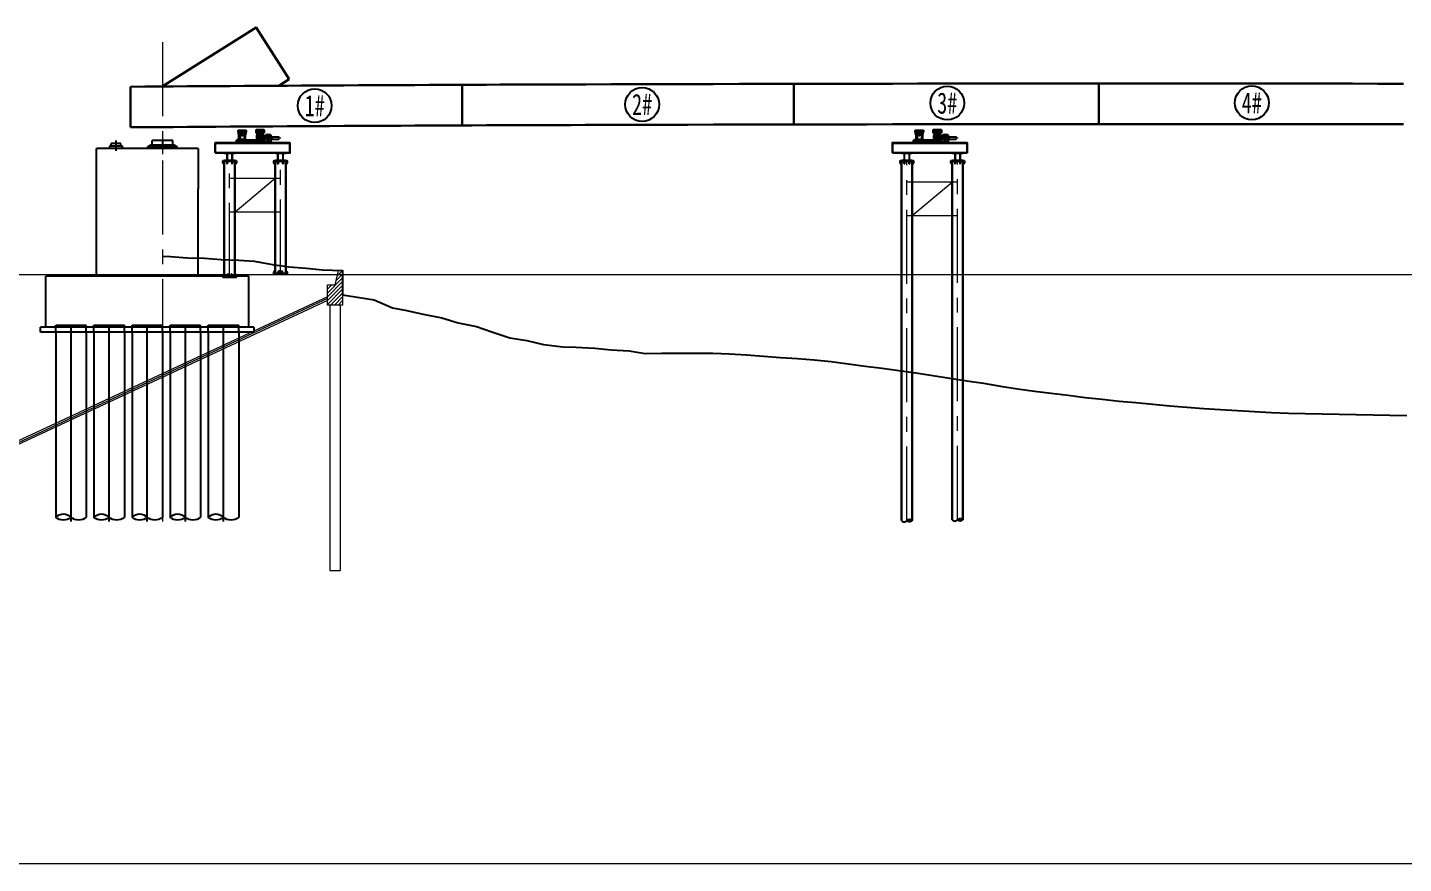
# Model space of a CAD drawing. Extents: x 1767995 to 4174245, y 542814 to 862564.
# Drawn here: x 2836701 to 2917973, y 782627 to 832040 of the extents above; entities that cross this region are included whole.
import ezdxf
from ezdxf.enums import TextEntityAlignment as Align
from ezdxf.lldxf.tags import DXFTag

# ---------------------------------------------------------------- set-up
doc = ezdxf.new("R2010")
doc.units = 0
doc.header["$LTSCALE"] = 3500
for name, pattern in [('ACAD_ISO02W100', [15, 12, -3]), ('CENTER', [2, 1.25, -0.25, 0.25, -0.25]), ('CENTER8', [6.35, 3.96875, -0.79375, 0.79375, -0.79375]), ('CENTERX2', [101.6, 63.5, -12.7, 12.7, -12.7]), ('DASHED', [0.75, 0.5, -0.25]), ('LINEL4', [12.5, 7.5, -2, 1, -2])]:
    doc.linetypes.add(name, pattern=pattern)
for name, color, linetype, lineweight in [('0 尺寸线', 4, 'Continuous', 18), ('1 BZ 标注', 2, 'Continuous', 13), ('1粗实线', 1, 'Continuous', 30), ('3中心线', 6, 'CENTER', 18), ('5文本', 7, 'Continuous', 15), ('AM_0', 7, 'Continuous', 50), ('中心线', 2, 'CENTER', 15), ('尺寸标注', 3, 'Continuous', 18), ('总 河堤', 6, 'Continuous', 15), ('文字', 7, 'Continuous', 15), ('标注', 3, 'Continuous', 18), ('桥 构造粗实', 1, 'Continuous', 30), ('桥 构造细实', 3, 'Continuous', 15), ('桥 构造细虚', 6, 'Continuous', 15), ('桥-构造-细线', 4, 'Continuous', 18)]:
    doc.layers.add(name, color=color, linetype=linetype, lineweight=lineweight)
for name, color, linetype in [('M_Prof', 2, 'Continuous'), ('卡特粗实线', 7, 'Continuous'), ('纵_地面线', 30, 'Continuous')]:
    doc.layers.add(name, color=color, linetype=linetype)
doc.styles.add('图内文字', font='仿宋_GB2312.TTF', dxfattribs={"width": 0.7})
tags = doc.linetypes.add('DASHDOT0', pattern=[1, 0.4, -0.3, 0, -0.3]).pattern_tags.tags
tags[10:11] = [DXFTag(74, 4), DXFTag(75, 0), DXFTag(340, '0'), DXFTag(46, 0.0), DXFTag(50, 0.0), DXFTag(44, 0.0), DXFTag(45, 0.0)]
tags[8:9] = [DXFTag(74, 4), DXFTag(75, 0), DXFTag(340, '0'), DXFTag(46, 0.0), DXFTag(50, 0.0), DXFTag(44, 0.0), DXFTag(45, 0.0)]
tags[6:7] = [DXFTag(74, 4), DXFTag(75, 0), DXFTag(340, '0'), DXFTag(46, 0.0), DXFTag(50, 0.0), DXFTag(44, 0.0), DXFTag(45, 0.0)]
tags[4:5] = [DXFTag(74, 4), DXFTag(75, 0), DXFTag(340, '0'), DXFTag(46, 0.0), DXFTag(50, 0.0), DXFTag(44, 0.0), DXFTag(45, 0.0)]

# ---------------------------------------------------------------- blocks, each defined once
blk = doc.blocks.new('左堤岸')
at = {"layer": '总 河堤'}
h = blk.add_hatch(dxfattribs=at)
h.set_pattern_fill('ANSI31', color=256, scale=0.05, style=0)
h.paths.add_polyline_path([(0, 1.25), (-0.25, 1.25), (-0.45, 0.4), (-0.9, 0.4), (-0.9, -0.42), (0, 0)])
h.paths.add_polyline_path([(0, 0), (-0.9, -0.42), (-0.9, -0.8), (0, -0.8)])
for p, q in [((-0.45, 0.4), (-0.25, 1.25)), ((0, 1.25), (-0.25, 1.25)), ((0, 1.25), (0, -0.8)), ((-0.9, -0.8), (-0.9, 0.4)), ((-0.9, 0.4), (-0.45, 0.4)), ((0, -0.8), (-0.9, -0.8)), ((-0.75, -0.8), (-0.75, -16.5)), ((-0.15, -0.8), (-0.15, -16.5)), ((-0.75, -16.5), (-0.15, -16.5))]:
    blk.add_line(p, q, dxfattribs=at)
at = {"layer": '总 河堤', "color": 8}
for p, q in [((-0.9, -0.309), (-33.569, -15.543)), ((-0.9, -0.53), (-33.485, -15.725)), ((-0.9, -0.42), (-32.621, -15.211)), ((-33.569, -15.543), (-33.485, -15.725))]:
    blk.add_line(p, q, dxfattribs=at)
blk = doc.blocks.new('当时算的发生的')
at = {"color": 1}
for p, q in [((5298441, 1442495), (5298441, 1442655)), ((5298441, 1442495), (5298441, 1442655)), ((5298441, 1442495), (5298441, 1442655)), ((5298441, 1442495), (5298441, 1442655)), ((5298441, 1442495), (5298441, 1442655)), ((5298441, 1442495), (5298441, 1442655)), ((5299005, 1442655), (5298441, 1442655)), ((5298723, 1442815), (5298723, 1442206)), ((5299005, 1442495), (5299005, 1442655)), ((5299005, 1442495), (5299005, 1442655)), ((5299005, 1442495), (5299005, 1442655)), ((5299005, 1442495), (5299005, 1442655)), ((5299005, 1442495), (5299005, 1442655)), ((5299005, 1442495), (5299005, 1442655)), ((5299005, 1442495), (5299005, 1442655)), ((5299005, 1442495), (5299005, 1442655)), ((5300868, 1442552), (5300868, 1442818)), ((5300868, 1442552), (5300868, 1442818)), ((5300868, 1442552), (5300868, 1442818)), ((5300868, 1442552), (5300868, 1442818)), ((5300868, 1442552), (5300868, 1442818)), ((5300868, 1442552), (5300868, 1442818)), ((5302077, 1442818), (5300868, 1442818)), ((5301473, 1442769), (5301473, 1442349)), ((5302077, 1442552), (5302077, 1442818)), ((5302077, 1442552), (5302077, 1442818)), ((5302077, 1442552), (5302077, 1442818)), ((5302077, 1442552), (5302077, 1442818)), ((5302077, 1442552), (5302077, 1442818)), ((5302077, 1442552), (5302077, 1442818)), ((5302077, 1442552), (5302077, 1442818)), ((5302077, 1442552), (5302077, 1442818)), ((5298073, 1442349), (5297573, 1442349)), ((5297573, 1439961), (5297573, 1442349)), ((5303573, 1442349), (5298073, 1442349)), ((5298323, 1442349), (5298323, 1442349)), ((5299109, 1442495), (5298336, 1442495)), ((5299109, 1442495), (5298336, 1442495)), ((5299109, 1442495), (5298336, 1442495)), ((5299109, 1442495), (5298336, 1442495)), ((5298336, 1442495), (5298336, 1442349)), ((5299109, 1442349), (5298336, 1442349)), ((5299109, 1442349), (5299109, 1442495)), ((5299109, 1442349), (5299109, 1442495)), ((5299109, 1442349), (5299109, 1442495)), ((5299109, 1442349), (5299109, 1442495)), ((5302348, 1442461), (5300598, 1442461)), ((5300598, 1442349), (5300598, 1442461)), ((5302348, 1442461), (5300598, 1442461)), ((5300598, 1442349), (5300598, 1442461)), ((5302348, 1442461), (5300598, 1442461)), ((5300598, 1442349), (5300598, 1442461)), ((5302348, 1442461), (5300598, 1442461)), ((5300598, 1442349), (5300598, 1442461)), ((5302223, 1442552), (5300722, 1442552)), ((5300722, 1442461), (5300722, 1442552)), ((5302223, 1442552), (5300722, 1442552)), ((5300722, 1442461), (5300722, 1442552)), ((5302223, 1442552), (5300722, 1442552)), ((5300722, 1442461), (5300722, 1442552)), ((5302223, 1442552), (5300722, 1442552)), ((5300722, 1442461), (5300722, 1442552)), ((5302223, 1442461), (5300722, 1442461)), ((5302223, 1442461), (5300722, 1442461)), ((5302223, 1442461), (5300722, 1442461)), ((5302223, 1442461), (5300722, 1442461)), ((5302223, 1442461), (5302223, 1442552)), ((5302223, 1442461), (5302223, 1442552)), ((5302223, 1442461), (5302223, 1442552)), ((5302223, 1442461), (5302223, 1442552)), ((5302348, 1442349), (5302348, 1442461)), ((5302348, 1442349), (5302348, 1442461)), ((5302348, 1442349), (5302348, 1442461)), ((5302348, 1442349), (5302348, 1442461)), ((5303573, 1442349), (5303573, 1439961)), ((5297573, 1434800), (5297573, 1439961)), ((5303573, 1434800), (5303573, 1439961)), ((5306573, 1434800), (5294573, 1434800)), ((5294573, 1431800), (5294573, 1434800)), ((5306573, 1431800), (5306573, 1434800)), ((5306573, 1431800), (5306573, 1434800)), ((5306873, 1431800), (5294273, 1431800)), ((5294273, 1431500), (5294273, 1431800)), ((5306873, 1431500), (5294273, 1431500)), ((5295173, 1431900), (5296973, 1431900)), ((5295173, 1431500), (5295173, 1431900)), ((5295173, 1431900), (5296973, 1431900)), ((5295173, 1431500), (5295173, 1431900)), ((5306873, 1431800), (5295173, 1431800)), ((5306873, 1431500), (5295173, 1431500)), ((5295173, 1431500), (5295173, 1420568)), ((5295173, 1431500), (5295173, 1420568)), ((5296073, 1420307), (5296073, 1431900)), ((5296973, 1431500), (5296973, 1431900)), ((5296973, 1431500), (5296973, 1431900)), ((5296973, 1431500), (5296973, 1420568)), ((5296973, 1431500), (5296973, 1420568)), ((5297423, 1431900), (5299223, 1431900)), ((5297423, 1431500), (5297423, 1431900)), ((5297423, 1431900), (5299223, 1431900)), ((5297423, 1431500), (5297423, 1431900)), ((5297423, 1431500), (5297423, 1420568)), ((5297423, 1431500), (5297423, 1420568)), ((5298323, 1420307), (5298323, 1431900)), ((5299223, 1431500), (5299223, 1431900)), ((5299223, 1431500), (5299223, 1431900)), ((5299223, 1431500), (5299223, 1420568)), ((5299223, 1431500), (5299223, 1420568)), ((5299673, 1431900), (5301473, 1431900)), ((5299673, 1431500), (5299673, 1431900)), ((5299673, 1431900), (5301473, 1431900)), ((5299673, 1431500), (5299673, 1431900)), ((5299673, 1431500), (5299673, 1420568)), ((5299673, 1431500), (5299673, 1420568)), ((5300573, 1420307), (5300573, 1431900)), ((5301473, 1431500), (5301473, 1431900)), ((5301473, 1431500), (5301473, 1431900)), ((5301473, 1431500), (5301473, 1420568)), ((5301473, 1431500), (5301473, 1420568)), ((5301923, 1431900), (5303723, 1431900)), ((5301923, 1431500), (5301923, 1431900)), ((5301923, 1431900), (5303723, 1431900)), ((5301923, 1431500), (5301923, 1431900)), ((5301923, 1431500), (5301923, 1420568)), ((5301923, 1431500), (5301923, 1420568)), ((5302823, 1420307), (5302823, 1431900)), ((5303723, 1431500), (5303723, 1431900)), ((5303723, 1431500), (5303723, 1431900)), ((5303723, 1431500), (5303723, 1420568)), ((5303723, 1431500), (5303723, 1420568)), ((5304173, 1431900), (5305973, 1431900)), ((5304173, 1431500), (5304173, 1431900)), ((5304173, 1431900), (5305973, 1431900)), ((5304173, 1431500), (5304173, 1431900)), ((5304173, 1431500), (5304173, 1420568)), ((5304173, 1431500), (5304173, 1420568)), ((5305073, 1420307), (5305073, 1431900)), ((5305973, 1431500), (5305973, 1431900)), ((5305973, 1431500), (5305973, 1431900)), ((5305973, 1431500), (5305973, 1420568)), ((5305973, 1431500), (5305973, 1420568)), ((5306873, 1431800), (5306873, 1431500)), ((5306873, 1431800), (5306873, 1431500))]:
    blk.add_line(p, q, dxfattribs=at)
for points in [[(5296973, 1420568, -0.414214), (5296073, 1420568, -0.414214), (5295173, 1420568, -0.414214), (5296073, 1420568)], [(5299223, 1420568, -0.414214), (5298323, 1420568, -0.414214), (5297423, 1420568, -0.414214), (5298323, 1420568)], [(5301473, 1420568, -0.414214), (5300573, 1420568, -0.414214), (5299673, 1420568, -0.414214), (5300573, 1420568)], [(5303723, 1420568, -0.414214), (5302823, 1420568, -0.414214), (5301923, 1420568, -0.414214), (5302823, 1420568)], [(5305973, 1420568, -0.414214), (5305073, 1420568, -0.414214), (5304173, 1420568, -0.414214), (5305073, 1420568)]]:
    blk.add_lwpolyline(points, format="xyb", dxfattribs=at)
blk = doc.blocks.new('SW_CENTERMARKSYMBOL_15')
at = {"color": 0, "linetype": 'Continuous', "lineweight": 0}
for p, q in [((-1, 0), (-1.21374, 0)), ((0, 0), (-0.5, 0)), ((0, 1), (0, 1.21374)), ((0, 0), (0, 0.5)), ((0, 0), (0, -0.5)), ((0, 0), (0.5, 0)), ((1, 0), (1.21374, 0)), ((0, -1), (0, -1.21374))]:
    blk.add_line(p, q, dxfattribs=at)
blk = doc.blocks.new('1234569')
at = {"layer": '尺寸标注', "color": 7, "linetype": 'CENTER8'}
for p, q in [((-196111, -679551), (-196090, -679551)), ((-196100, -679562), (-196100, -679541)), ((-196100, -679595), (-196100, -679566))]:
    blk.add_line(p, q, dxfattribs=at)
at = {"layer": '尺寸标注', "color": 7}
for points in [[(-196106, -679565), (-196106, -679565, 0.414214), (-196108, -679567), (-196108, -679575)], [(-196093, -679575), (-196093, -679567, 0.414214), (-196095, -679565), (-196095, -679565)]]:
    blk.add_lwpolyline(points, format="xyb", dxfattribs=at)
blk.add_lwpolyline([(-196095, -679575), (-196095, -679600), (-196100, -679603), (-196105, -679600), (-196105, -679575)], dxfattribs=at)
for radius in [15, 10.4]:
    blk.add_circle((-196100, -679551), radius, dxfattribs=at)
blk = doc.blocks.new('456')
at = {"layer": '尺寸标注', "color": 1, "linetype": 'DASHDOT0'}
for p, q in [((-216147, -678337), (-216154, -678337)), ((-216150, -678340), (-216150, -678333))]:
    blk.add_line(p, q, dxfattribs=at)
at = {"layer": '尺寸标注', "color": 1}
blk.add_circle((-216150, -678337), 3.5, dxfattribs=at)
blk = doc.blocks.new('321321')
at = {"layer": '尺寸标注', "color": 1, "linetype": 'DASHDOT0'}
for p, q in [((-216211, -682364), (-216218, -682364)), ((-216214, -682367), (-216214, -682360)), ((-215991, -682364), (-215998, -682364)), ((-215994, -682367), (-215994, -682360)), ((-215771, -682364), (-215778, -682364)), ((-215774, -682367), (-215774, -682360)), ((-215551, -682364), (-215558, -682364)), ((-215554, -682367), (-215554, -682360)), ((-215331, -682364), (-215338, -682364)), ((-215334, -682367), (-215334, -682360))]:
    blk.add_line(p, q, dxfattribs=at)
at = {"layer": '尺寸标注', "color": 1}
for points in [[(-216212, -682367), (-216210, -682364), (-216212, -682360), (-216216, -682361), (-216218, -682364), (-216216, -682367)], [(-215992, -682367), (-215990, -682364), (-215992, -682360), (-215996, -682361), (-215998, -682364), (-215996, -682367)], [(-215772, -682367), (-215770, -682364), (-215772, -682360), (-215776, -682361), (-215778, -682364), (-215776, -682367)], [(-215552, -682367), (-215550, -682364), (-215552, -682360), (-215556, -682361), (-215558, -682364), (-215556, -682367)], [(-215332, -682367), (-215330, -682364), (-215332, -682360), (-215336, -682361), (-215338, -682364), (-215336, -682367)]]:
    blk.add_lwpolyline(points, close=True, dxfattribs=at)
at = {"layer": '尺寸标注', "color": 4}
for centre, radius in [((-216214, -682364), 6), ((-216214, -682364), 5), ((-215994, -682364), 6), ((-215774, -682364), 6), ((-215554, -682364), 6), ((-215334, -682364), 6)]:
    blk.add_circle(centre, radius, dxfattribs=at)
at = {"layer": '尺寸标注', "color": 1}
for centre in [(-216214, -682364), (-215994, -682364), (-215774, -682364), (-215554, -682364), (-215334, -682364)]:
    blk.add_circle(centre, 5, dxfattribs=at)
at = {"layer": '尺寸标注', "color": 251}
for centre in [(-216214, -682364), (-215994, -682364), (-215774, -682364), (-215554, -682364), (-215334, -682364)]:
    blk.add_circle(centre, 3, dxfattribs=at)
blk = doc.blocks.new('0123')
at = {"layer": '尺寸标注', "color": 0}
for p, q in [((-197674, -679484), (-197674, -679478)), ((-197671, -679484), (-197671, -679509)), ((-197670, -679484), (-197670, -679478)), ((-197662, -679478), (-197662, -679484)), ((-197661, -679484), (-197661, -679509))]:
    blk.add_line(p, q, dxfattribs=at)
at = {"layer": '尺寸标注', "color": 0, "linetype": 'DASHDOT0'}
blk.add_line((-197666, -679473), (-197666, -679513), dxfattribs=at)
at = {"layer": '尺寸标注', "color": 0}
for points in [[(-197658, -679478), (-197674, -679478, 0.414214), (-197675, -679479), (-197675, -679484)], [(-197657, -679484), (-197657, -679479, 0.414214), (-197658, -679478), (-197658, -679484)]]:
    blk.add_lwpolyline(points, format="xyb", dxfattribs=at)
blk.add_lwpolyline([(-197671, -679509), (-197661, -679509), (-197666, -679513)], close=True, dxfattribs=at)
blk = doc.blocks.new('23322')
at = {"layer": '尺寸标注', "color": 0}
for p, q in [((39013, 49007), (39030, 49014)), ((39085, 48934), (39092, 48951)), ((39188, 48934), (39181, 48950)), ((39261, 49109), (39244, 49102)), ((39261, 49006), (39244, 49013))]:
    blk.add_line(p, q, dxfattribs=at)
for centre, radius in [((39021, 49010), 9), ((39022, 49106), 9), ((39137, 49058), 90), ((39137, 49058), 90), ((39089, 49173), 9), ((39089, 48942), 9), ((39184, 48942), 9), ((39185, 49173), 9), ((39252, 49010), 9), ((39253, 49105), 9)]:
    blk.add_circle(centre, radius, dxfattribs=at)
blk.add_arc((39137, 49058), 150, 296.46128, 243.53872, dxfattribs=at)
blk = doc.blocks.new('ewqwe')
h = blk.add_hatch()
h.set_pattern_fill('ANSI37', color=5, scale=4)
h.set_pattern_definition([(45, (60193.746, -5943.269), (-8.98025612, 8.98025612), []), (135, (60193.746, -5943.269), (-8.98025612, -8.98025612), [])])
h.paths.add_polyline_path([(965601, 492388), (966080, 492388), (966080, 492408), (965601, 492408)])
at = {"color": 2, "lineweight": 30}
for p, q in [((965601, 492388), (966081, 492388)), ((965601, 492208), (965601, 492378)), ((965601, 492208), (966081, 492208)), ((965601, 492188), (966081, 492188)), ((965651, 492148), (965671, 492148)), ((965706, 492208), (965706, 492368)), ((965726, 492208), (965726, 492368)), ((965831, 492208), (965831, 492368)), ((965851, 492208), (965851, 492368)), ((965956, 492208), (965956, 492368)), ((965976, 492208), (965976, 492368)), ((966011, 492148), (966031, 492148)), ((966081, 492208), (966081, 492378)), ((966081, 492188), (966081, 492208))]:
    blk.add_line(p, q, dxfattribs=at)
at = {"color": 2}
for p, q in [((965601, 492368), (965601, 492388)), ((965601, 492188), (965601, 492208))]:
    blk.add_line(p, q, dxfattribs=at)
at = {"color": 2, "lineweight": 30}
blk.add_lwpolyline([(965601, 492368), (966081, 492368), (966081, 492388)], dxfattribs=at)
at = {"layer": '0 尺寸线'}
blk.add_lwpolyline([(965601, 492388), (966081, 492388), (966081, 492408), (965601, 492408)], close=True, dxfattribs=at)
at = {"layer": '1 BZ 标注'}
for p, q in [((965651, 492148), (965671, 492148)), ((966011, 492148), (966031, 492148))]:
    blk.add_line(p, q, dxfattribs=at)
at = {"layer": '中心线', "linetype": 'CENTERX2'}
for p, q in [((965651, 492188), (965651, 492148)), ((965651, 492188), (965651, 492148)), ((965671, 492188), (965671, 492148)), ((965671, 492188), (965671, 492148)), ((965671, 492148), (966011, 492148)), ((965671, 492148), (966011, 492148)), ((966011, 492188), (966011, 492148)), ((966011, 492188), (966011, 492148)), ((966031, 492188), (966031, 492148)), ((966031, 492188), (966031, 492148))]:
    blk.add_line(p, q, dxfattribs=at)
at = {"layer": '卡特粗实线'}
blk.add_line((965976, 492208), (965996, 492208), dxfattribs=at)
blk = doc.blocks.new('A$C159A2C35')
h = blk.add_hatch()
h.set_pattern_fill('ANSI37', color=5, scale=4)
h.set_pattern_definition([(45, (-904848.285, -497628.079), (-8.98025612, 8.98025612), []), (135, (-904848.285, -497628.079), (-8.98025612, -8.98025612), [])])
h.paths.add_polyline_path([(449, 703), (928, 703), (928, 723), (449, 723)])
at = {"layer": '尺寸标注', "linetype": 'ACAD_ISO02W100', "lineweight": 30, "ltscale": 3}
h = blk.add_hatch(dxfattribs=at)
h.set_pattern_fill('ANSI32', color=3, scale=50)
h.set_pattern_definition([(45, (-39514.227, -48795.501), (-13.258252, 13.258252), []), (45, (-39505.388, -48795.501), (-13.258252, 13.258252), [])])
h.paths.add_polyline_path([(-578, 68), (-578, 48), (-175, 48), (-175, 68)])
at = {"color": 5, "linetype": 'Continuous', "lineweight": 0}
for p, q in [((-771, 352), (-1493, 352)), ((-771, 172), (-1493, 172)), ((-878, 375), (-879, 375)), ((-873, 369), (-873, 365)), ((-870, 369), (-873, 369)), ((-873, 365), (-873, 352)), ((-870, 365), (-870, 369)), ((-870, 365), (-870, 352)), ((-864, 375), (-865, 375)), ((-771, 394), (-811, 394)), ((-771, 386), (-811, 386)), ((-771, 378), (-811, 378)), ((-771, 126), (-811, 126)), ((-771, 118), (-811, 118)), ((-771, 110), (-811, 110))]:
    blk.add_line(p, q, dxfattribs=at)
at = {"color": 7, "linetype": 'Continuous'}
for p, q in [((-1026, 45), (-588, 45)), ((-923, 45), (-952, 45)), ((-667, 45), (-724, 45)), ((-588, 45), (-576, 45)), ((-118, 45), (-576, 45)), ((684, 131), (688, 131)), ((686, 418), (690, 418))]:
    blk.add_line(p, q, dxfattribs=at)
at = {"color": 6, "linetype": 'Continuous'}
blk.add_line((-578, 424), (-175, 424), dxfattribs=at)
at = {"color": 5, "linetype": 'Continuous'}
for p, q in [((-546, 98), (-546, 424)), ((-207, 424), (-207, 98))]:
    blk.add_line(p, q, dxfattribs=at)
at = {"color": 2, "lineweight": 30}
for p, q in [((448, 603), (448, 723)), ((448, 703), (928, 703)), ((448, 603), (928, 603)), ((448, 583), (928, 583)), ((473, 533), (473, 583)), ((473, 533), (483, 533)), ((473, 533), (522, 433)), ((483, 533), (483, 583)), ((483, 533), (532, 433)), ((522, 433), (563, 433)), ((553, 603), (553, 683)), ((563, 433), (563, 583)), ((573, 603), (573, 683)), ((678, 603), (678, 683)), ((698, 603), (698, 683)), ((803, 603), (803, 683)), ((814, 433), (814, 583)), ((814, 433), (856, 433)), ((823, 603), (823, 683)), ((894, 533), (846, 433)), ((904, 533), (856, 433)), ((894, 533), (894, 583)), ((904, 533), (904, 583)), ((928, 603), (928, 703))]:
    blk.add_line(p, q, dxfattribs=at)
at = {"color": 2}
for p, q in [((448, 683), (448, 703)), ((448, 583), (448, 603))]:
    blk.add_line(p, q, dxfattribs=at)
at = {"color": 5, "linetype": 'DASHED'}
for p, q in [((553, 433), (553, 583)), ((824, 433), (824, 583))]:
    blk.add_line(p, q, dxfattribs=at)
at = {"color": 5, "linetype": 'Continuous', "lineweight": 0}
for points in [[(-879, 375), (-879, 380), (-879, 382)], [(-864, 382), (-864, 382), (-864, 382), (-866, 382), (-867, 382), (-870, 382), (-872, 382), (-875, 382), (-877, 382), (-878, 382), (-879, 382), (-879, 382)], [(-864, 382), (-864, 380), (-864, 375)]]:
    blk.add_lwpolyline(points, dxfattribs=at)
blk.add_lwpolyline([(-811, 95), (-811, 410, -0.414214), (-809, 412), (-773, 412, -0.414214), (-771, 410), (-771, 95, -0.414214), (-773, 93), (-809, 93, -0.414214)], format="xyb", close=True, dxfattribs=at)
for points in [[(-603, 287), (-751, 287, -0.414214), (-753, 289), (-753, 310, 0.414214), (-755, 312), (-771, 312)], [(-771, 212), (-755, 212, 0.414214), (-753, 214), (-753, 235, -0.414214), (-751, 237), (-603, 237, 0.414214), (-598, 242), (-598, 282, 0.414214), (-603, 287)]]:
    blk.add_lwpolyline(points, format="xyb", dxfattribs=at)
at = {"color": 2, "lineweight": 30}
blk.add_lwpolyline([(448, 683), (928, 683)], dxfattribs=at)
at = {"color": 7, "linetype": 'Continuous'}
for centre, radius in [((686, 131), 8.26), ((686, 131), 7.14), ((688, 418), 8.26), ((688, 418), 7.14), ((686, 131), 2), ((688, 418), 2)]:
    blk.add_circle(centre, radius, dxfattribs=at)
at = {"color": 5, "linetype": 'Continuous', "lineweight": 0}
for points, knots in [([(-873, 369), (-875, 369), (-876, 370), (-878, 371), (-878, 371)], [0, 0, 0, 0, 0.993902, 1, 1, 1, 1]), ([(-865, 371), (-866, 371), (-867, 370), (-869, 369), (-870, 369)], [0, 0, 0, 0, 0.587839, 1, 1, 1, 1])]:
    blk.add_open_spline(points, degree=3, knots=knots, dxfattribs=at)
at = {"color": 7, "linetype": 'Continuous'}
for points in [[(680, 125), (680, 126), (678, 127), (678, 130), (678, 133), (679, 136), (681, 138), (683, 139), (686, 140), (689, 139), (692, 138), (694, 135), (695, 133), (695, 130), (694, 127), (692, 125), (690, 123), (687, 122), (684, 122), (682, 123), (681, 125), (680, 125)], [(682, 412), (682, 413), (680, 414), (680, 417), (680, 420), (681, 423), (683, 425), (685, 426), (688, 427), (691, 426), (694, 425), (696, 423), (697, 420), (697, 417), (696, 414), (694, 412), (692, 410), (689, 409), (686, 410), (684, 411), (683, 412), (682, 412)]]:
    blk.add_open_spline(points, degree=3, knots=[0, 0, 0, 0, 0.053715, 0.10743, 0.161125, 0.214803, 0.268509, 0.322226, 0.375879, 0.429453, 0.483028, 0.536683, 0.5904, 0.644106, 0.697784, 0.751479, 0.805199, 0.858879, 0.912473, 0.966037, 1, 1, 1, 1], dxfattribs=at)
at = {"layer": '0 尺寸线'}
blk.add_lwpolyline([(449, 703), (928, 703), (928, 723), (449, 723)], close=True, dxfattribs=at)
at = {"layer": '1 BZ 标注'}
for p, q in [((-1493, 352), (-1493, 172)), ((928, 703), (928, 683)), ((928, 603), (928, 583))]:
    blk.add_line(p, q, dxfattribs=at)
at = {"layer": 'AM_0', "color": 7, "lineweight": 30}
for p, q in [((-1010, 453), (-1010, 45)), ((-841, 453), (-1010, 453)), ((-990, 453), (-990, 45)), ((-877, 45), (-877, 0)), ((-841, 45), (-841, 453)), ((-811, 453), (-841, 453)), ((-811, 45), (-811, 453)), ((-761, 453), (-811, 453)), ((1006, 45), (1006, 135)), ((1026, 45), (1026, 135))]:
    blk.add_line(p, q, dxfattribs=at)
for points in [[(-1026, 45), (1026, 45), (1026, 0), (-1026, 0)], [(386, 65), (986, 65), (986, 45), (386, 45)]]:
    blk.add_lwpolyline(points, close=True, dxfattribs=at)
blk.add_lwpolyline([(1026, 135), (-511, 135, -0.414214), (-661, 285), (-661, 353, 0.414491), (-761, 453)], format="xyb", dxfattribs=at)
blk.add_lwpolyline([(-678, 45), (-678, 48), (-576, 48), (346, 48), (346, 45)], dxfattribs=at)
at = {"layer": '中心线', "linetype": 'CENTERX2'}
blk.add_line((688, 610), (688, 363), dxfattribs=at)
at = {"layer": '卡特粗实线'}
blk.add_line((823, 603), (843, 603), dxfattribs=at)
at = {"layer": '尺寸标注', "color": 253, "linetype": 'LINEL4'}
for p, q in [((-1611, 262), (-207, 262)), ((-377, -88), (-377, 571)), ((-377, 571), (-377, -88)), ((-377, -22), (-377, 522)), ((-326, 386), (-333, 369)), ((546, 440), (546, 65)), ((546, 121), (826, 121)), ((596, 205), (596, 143)), ((776, 205), (776, 143)), ((827, 440), (826, 65))]:
    blk.add_line(p, q, dxfattribs=at)
at = {"layer": '尺寸标注', "color": 4}
for p, q in [((-811, 402), (-811, 343)), ((-811, 388), (-811, 45)), ((-811, 93), (-811, 153)), ((-811, 45), (1026, 45)), ((-227, 98), (-527, 98)), ((-522, 48), (-522, 48)), ((-514, 48), (-514, 48)), ((-444, 128), (-310, 128)), ((-385, 45), (-385, 45)), ((-381, 45), (-381, 45)), ((-373, 45), (-373, 45)), ((-369, 45), (-369, 45)), ((-244, 68), (-244, 68)), ((-228, 68), (-228, 68)), ((346, 45), (346, 135)), ((366, 45), (366, 135)), ((506, 65), (686, 65)), ((686, 143), (586, 125)), ((686, 65), (866, 65))]:
    blk.add_line(p, q, dxfattribs=at)
at = {"layer": '尺寸标注', "color": 8, "linetype": 'ACAD_ISO02W100'}
for p, q in [((-661, 272), (-811, 272)), ((-661, 252), (-811, 252))]:
    blk.add_line(p, q, dxfattribs=at)
at = {"layer": '尺寸标注', "color": 6}
blk.add_line((947, 45), (-811, 45), dxfattribs=at)
at = {"layer": '尺寸标注', "color": 6, "lineweight": 30}
for p, q in [((-708, 291), (-708, 327)), ((-708, 291), (-708, 327)), ((-708, 197), (-708, 233)), ((-708, 197), (-708, 233)), ((-706, 329), (-578, 329)), ((-706, 289), (-578, 289)), ((-706, 235), (-578, 235)), ((-706, 195), (-578, 195)), ((-175, 63), (-175, 58))]:
    blk.add_line(p, q, dxfattribs=at)
at = {"layer": '尺寸标注', "color": 4, "linetype": 'ACAD_ISO02W100'}
for p, q in [((-673, 289), (-673, 329)), ((-673, 287), (-673, 237)), ((-673, 237), (-673, 287)), ((-673, 195), (-673, 235)), ((-648, 289), (-648, 329)), ((-648, 237), (-648, 287)), ((-648, 195), (-648, 235)), ((-623, 289), (-623, 329)), ((-623, 287), (-623, 237)), ((-623, 237), (-623, 287)), ((-623, 195), (-623, 235))]:
    blk.add_line(p, q, dxfattribs=at)
at = {"layer": '尺寸标注', "color": 1, "linetype": 'CENTER8'}
blk.add_line((-633, 109), (327, 109), dxfattribs=at)
at = {"layer": '尺寸标注', "color": 2}
blk.add_line((-578, 87), (-578, 424), dxfattribs=at)
at = {"layer": '尺寸标注', "color": 6, "linetype": 'ACAD_ISO02W100', "lineweight": 30, "ltscale": 3}
for p, q in [((-578, 98), (-175, 98)), ((-578, 68), (-175, 68))]:
    blk.add_line(p, q, dxfattribs=at)
at = {"layer": '尺寸标注', "color": 8}
for p, q in [((-526, 53), (-522, 57)), ((-526, 53), (-526, 48)), ((-522, 88), (-518, 90)), ((-522, 68), (-522, 88)), ((-522, 68), (-522, 57)), ((-518, 90), (-514, 88)), ((-514, 88), (-514, 68)), ((-514, 68), (-514, 57)), ((-514, 57), (-510, 53)), ((-510, 53), (-510, 48)), ((-385, 53), (-381, 57)), ((-385, 53), (-385, 48)), ((-381, 88), (-377, 90)), ((-381, 68), (-381, 88)), ((-381, 68), (-381, 57)), ((-377, 90), (-373, 88)), ((-373, 88), (-373, 68)), ((-373, 68), (-373, 57)), ((-373, 57), (-369, 53)), ((-369, 53), (-369, 48)), ((-244, 53), (-240, 57)), ((-244, 53), (-244, 48)), ((-240, 88), (-236, 90)), ((-240, 68), (-240, 88)), ((-240, 68), (-240, 57)), ((-240, 57), (-240, 57)), ((-236, 90), (-232, 88)), ((-232, 88), (-232, 68)), ((-232, 68), (-232, 57)), ((-232, 57), (-228, 53)), ((-228, 53), (-228, 48)), ((423, 73), (449, 73)), ((423, 65), (423, 73)), ((449, 65), (423, 65)), ((426, 17), (426, 65)), ((426, 17), (436, 13)), ((427, 27), (427, 73)), ((427, 17), (427, 45)), ((443, 25), (429, 25)), ((436, 13), (446, 17)), ((445, 27), (445, 73)), ((446, 17), (446, 65)), ((446, 17), (446, 45)), ((449, 73), (449, 65)), ((515, 100), (522, 103)), ((515, 100), (515, 55)), ((522, 103), (522, 55)), ((522, 103), (529, 100)), ((529, 100), (529, 55)), ((538, 540), (538, 443)), ((538, 443), (553, 438)), ((546, 205), (826, 205)), ((553, 438), (553, 423)), ((553, 423), (820, 423)), ((563, 125), (586, 125)), ((586, 125), (686, 143)), ((686, 143), (786, 125)), ((786, 125), (810, 125)), ((834, 443), (820, 438)), ((820, 423), (820, 438)), ((834, 443), (834, 540)), ((850, 103), (843, 100)), ((843, 100), (843, 55)), ((843, 95), (843, 55)), ((850, 103), (850, 55)), ((857, 100), (850, 103)), ((850, 100), (850, 55)), ((857, 100), (857, 55)), ((857, 95), (857, 55)), ((924, 73), (948, 73)), ((924, 65), (924, 73)), ((948, 65), (924, 65)), ((926, 16), (926, 65)), ((926, 16), (936, 13)), ((927, 26), (927, 73)), ((927, 16), (927, 45)), ((943, 24), (929, 24)), ((936, 13), (946, 16)), ((945, 26), (945, 73)), ((946, 16), (946, 65)), ((946, 16), (946, 45)), ((948, 73), (948, 65))]:
    blk.add_line(p, q, dxfattribs=at)
at = {"layer": '尺寸标注', "color": 8, "linetype": 'DASHDOT0'}
for p, q in [((-518, 68), (-518, 90)), ((-377, 68), (-377, 90)), ((-236, 68), (-236, 90))]:
    blk.add_line(p, q, dxfattribs=at)
at = {"layer": '尺寸标注', "color": 1}
blk.add_line((-501, 314), (-484, 307), dxfattribs=at)
at = {"layer": '尺寸标注', "color": 4, "linetype": 'ACAD_ISO02W100', "lineweight": 30, "ltscale": 3}
for p, q in [((-392, 127), (-392, 515)), ((-362, 127), (-362, 515))]:
    blk.add_line(p, q, dxfattribs=at)
at = {"layer": '尺寸标注', "color": 0}
blk.add_line((324, 45), (924, 45), dxfattribs=at)
at = {"layer": '尺寸标注', "color": 8, "linetype": 'CENTER8'}
for p, q in [((436, 25), (436, 73)), ((936, 24), (936, 73))]:
    blk.add_line(p, q, dxfattribs=at)
at = {"layer": '尺寸标注', "color": 1, "lineweight": 30}
for p, q in [((497, 540), (497, 65)), ((497, 540), (875, 540)), ((502, 545), (870, 545)), ((538, 581), (538, 564)), ((539, 563), (838, 563)), ((539, 562), (585, 551)), ((836, 583), (540, 583)), ((586, 551), (787, 551)), ((586, 549), (586, 545)), ((786, 545), (786, 549)), ((787, 551), (837, 562)), ((838, 564), (838, 581)), ((875, 540), (875, 65))]:
    blk.add_line(p, q, dxfattribs=at)
at = {"layer": '尺寸标注', "color": 1, "linetype": 'LINEL4'}
for p, q in [((586, 551), (586, 205)), ((786, 551), (786, 205))]:
    blk.add_line(p, q, dxfattribs=at)
at = {"layer": '尺寸标注', "color": 6, "lineweight": 30}
for points in [[(-1021, 361), (-1026, 361), (-1026, 163), (-1021, 163)], [(-1016, 163), (-1010, 163), (-1010, 361), (-1016, 361)], [(-578, 68), (-578, 424), (-546, 424), (-546, 98)], [(-546, 98), (-546, 424), (-207, 424), (-207, 98)], [(-207, 98), (-207, 424), (-175, 424), (-175, 68)]]:
    blk.add_lwpolyline(points, dxfattribs=at)
at = {"layer": '尺寸标注', "color": 2}
blk.add_lwpolyline([(-705, 329), (-665, 329), (-665, 334), (-705, 334)], close=True, dxfattribs=at)
at = {"layer": '尺寸标注', "color": 3}
blk.add_lwpolyline([(-623, 339, 0.414214), (-626, 342), (-653, 342), (-663, 342), (-670, 342, 0.414214), (-673, 339), (-673, 335), (-665, 335), (-665, 329), (-673, 329), (-673, 178, 0.414583), (-670, 175), (-626, 175, 0.413844), (-623, 178)], format="xyb", close=True, dxfattribs=at)
at = {"layer": '尺寸标注', "color": 7, "linetype": 'ACAD_ISO02W100'}
blk.add_lwpolyline([(327, 115), (-633, 115), (-633, 103), (327, 103)], close=True, dxfattribs=at)
at = {"layer": '尺寸标注', "color": 3, "linetype": 'ACAD_ISO02W100', "lineweight": 30, "ltscale": 3}
blk.add_lwpolyline([(-578, 48), (-175, 48), (-175, 68), (-578, 68)], close=True, dxfattribs=at)
at = {"layer": '尺寸标注', "color": 4, "lineweight": 30}
blk.add_lwpolyline([(-542, 545), (-212, 545), (-212, 515), (-542, 515)], close=True, dxfattribs=at)
at = {"layer": '尺寸标注', "color": 4, "linetype": 'ACAD_ISO02W100', "lineweight": 30, "ltscale": 3}
for points in [[(-542, 128), (-542, 515), (-512, 515), (-512, 128)], [(-242, 128), (-242, 515), (-212, 515), (-212, 127)]]:
    blk.add_lwpolyline(points, dxfattribs=at)
at = {"layer": '尺寸标注', "color": 4, "lineweight": 30}
blk.add_lwpolyline([(-542, 113, 0.414214), (-527, 98), (-227, 98, 0.414214), (-212, 113), (-212, 128), (-542, 128)], format="xyb", close=True, dxfattribs=at)
at = {"layer": '尺寸标注', "color": 4}
for points in [[(534, 45), (534, 55), (510, 55), (510, 45)], [(838, 45), (838, 55), (862, 55), (862, 45)]]:
    blk.add_lwpolyline(points, dxfattribs=at)
at = {"layer": '尺寸标注', "color": 8}
for points in [[(533, 55), (511, 55), (511, 48), (533, 48)], [(839, 55), (861, 55), (861, 48), (839, 48)]]:
    blk.add_lwpolyline(points, close=True, dxfattribs=at)
for points in [[(563, 125), (563, 178), (546, 178), (546, 205)], [(810, 125), (810, 178), (826, 178), (826, 205)]]:
    blk.add_lwpolyline(points, dxfattribs=at)
at = {"layer": '尺寸标注', "color": 6, "lineweight": 50}
blk.add_circle((-1018, 305), 4.84, dxfattribs=at)
at = {"layer": '尺寸标注', "color": 6, "lineweight": 30}
blk.add_circle((-1018, 218), 4.84, dxfattribs=at)
at = {"layer": '尺寸标注', "color": 252, "lineweight": 50}
for centre, radius in [((-1018, 305), 3.24), ((-1018, 218), 3.24), ((-1018, 305), 1.71), ((-1018, 218), 1.71)]:
    blk.add_circle(centre, radius, dxfattribs=at)
at = {"layer": '尺寸标注', "color": 6, "lineweight": 50}
for centre, start, end in [((-1018, 363), 203.39093, 336.60907), ((-1018, 161), 22.74399, 157.25601)]:
    blk.add_arc(centre, 4.84, start, end, dxfattribs=at)
at = {"layer": '尺寸标注', "color": 252, "lineweight": 50}
for centre, start, end in [((-1018, 363), 216.35681, 323.64319), ((-1018, 161), 35.26085, 144.73915)]:
    blk.add_arc(centre, 3.24, start, end, dxfattribs=at)
at = {"layer": '尺寸标注', "color": 6, "lineweight": 30}
for centre, start, end in [((-706, 327), 90, 180), ((-706, 291), 180, 270), ((-706, 233), 90, 180), ((-706, 197), 180, 270)]:
    blk.add_arc(centre, 2, start, end, dxfattribs=at)
at = {"layer": '尺寸标注', "color": 8}
for centre, start, end in [((429, 27), 180, 270), ((443, 27), 270, 0), ((929, 26), 180, 270), ((943, 26), 270, 0)]:
    blk.add_arc(centre, 2, start, end, dxfattribs=at)
at = {"layer": '尺寸标注', "color": 1}
blk.add_arc((502, 540), 5, 90, 180, dxfattribs=at)
at = {"layer": '尺寸标注', "color": 1, "lineweight": 30}
for centre, radius, start, end in [((540, 581), 2, 91.83477, 180.00189), ((540, 564), 2, 180.00189, 221.3973), ((540, 564), 2, 221.3973, 246.96415), ((584, 549), 2, 41.43658, 66.96415), ((584, 549), 2, 0.00255, 41.43658), ((788, 549), 2, 138.60095, 180.00255), ((788, 549), 2, 113.0462, 138.60095), ((836, 581), 2, 359.99798, 90), ((836, 564), 2, 293.0462, 318.6105), ((836, 564), 2, 318.6105, 359.99798), ((870, 540), 5, 0, 90)]:
    blk.add_arc(centre, radius, start, end, dxfattribs=at)
at = {"layer": '尺寸标注', "color": 4}
for points in [[(686, 140), (686, 140), (687, 140), (689, 139), (692, 138), (694, 135), (695, 133), (695, 130), (694, 127), (692, 125), (690, 123), (688, 122), (687, 122), (686, 122)], [(688, 427), (688, 427), (689, 427), (691, 426), (694, 425), (696, 423), (697, 420), (697, 417), (696, 414), (694, 412), (692, 410), (690, 410), (689, 409), (688, 409)]]:
    blk.add_open_spline(points, degree=3, knots=[0.3737289, 0.3737289, 0.3737289, 0.3737289, 0.3758789, 0.4294528, 0.4830281, 0.5366835, 0.5904001, 0.6441057, 0.6977838, 0.7514791, 0.8051994, 0.8588792, 0.8737029, 0.8737029, 0.8737029, 0.8737029], dxfattribs=at)
at = {"color": 7, "linetype": 'Continuous', "lineweight": 0, "xscale": -10, "yscale": 10, "zscale": 10}
for p in [(686, 131), (688, 418)]:
    blk.add_blockref('SW_CENTERMARKSYMBOL_15', p, dxfattribs=at)
at = {"layer": '1 BZ 标注'}
blk.add_blockref('ewqwe', (-966218, -491643), dxfattribs=at)
at = {"layer": '尺寸标注', "color": 4}
for name, p in [('1234569', (195274, 680028)), ('321321', (215631, 682473)), ('456', (215567, 678446)), ('456', (215567, 678446)), ('1234569', (195538, 679999)), ('456', (215787, 678446)), ('456', (215787, 678446)), ('1234569', (195909, 679999)), ('456', (216007, 678446)), ('456', (216007, 678446)), ('456', (216227, 678446)), ('456', (216227, 678446)), ('456', (216447, 678446)), ('456', (216447, 678446)), ('1234569', (197077, 679710))]:
    blk.add_blockref(name, p, dxfattribs=at)
at = {"layer": '尺寸标注', "color": 3}
blk.add_blockref('0123', (196973, 679818), dxfattribs=at)
at = {"layer": '尺寸标注', "color": 7}
blk.add_blockref('23322', (-39514, -48796), dxfattribs=at)

msp = doc.modelspace()

# ---------------------------------------------------------------- linework, layer by layer
for centre in [(2853663, 827417.5), (2873002, 827491.4), (2891026.4, 827573.5), (2909013, 827586.9)]:
    msp.add_circle(centre, 1000)
at = {"layer": '1粗实线'}
for p, q in [((2848325, 817292.8), (2848325, 824135.9)), ((2848955, 817292.8), (2848955, 824135.8)), ((2851325, 817493.1), (2851325, 824135.9)), ((2851955, 817493.1), (2851955, 824135.8)), ((2888325, 802895.7), (2888325, 824135.9)), ((2888955, 802895.7), (2888955, 824135.8)), ((2891325, 802944.5), (2891325, 824135.9)), ((2891955, 802944.5), (2891955, 824135.8))]:
    msp.add_line(p, q, dxfattribs=at)
for points in [[(2847783.2, 824625.9), (2852195.2, 824625.9), (2852195.2, 825213.9), (2847783.2, 825213.9)], [(2887783.2, 824639.9), (2892195.2, 824639.9), (2892195.2, 825227.9), (2887783.2, 825227.9)], [(2848325, 823985.9), (2848290, 823985.9), (2848240, 824035.9), (2848240, 824135.9), (2848240, 824035.9), (2848290, 823985.9)], [(2848240, 824135.9), (2849040, 824135.9)], [(2848496, 824135.9), (2848496, 823985.9), (2848484, 823985.9), (2848484, 824135.9), (2848484, 823985.9), (2848496, 823985.9)], [(2848796, 824135.9), (2848796, 823985.9), (2848784, 823985.9), (2848784, 824135.9), (2848784, 823985.9), (2848796, 823985.9)], [(2849040, 824035.9), (2848990, 823985.9), (2849040, 824035.9), (2849040, 824135.9)], [(2851325, 823985.9), (2851290, 823985.9), (2851240, 824035.9), (2851240, 824135.9), (2851240, 824035.9), (2851290, 823985.9)], [(2851240, 824135.9), (2852040, 824135.9)], [(2851496, 824135.9), (2851496, 823985.9), (2851484, 823985.9), (2851484, 824135.9), (2851484, 823985.9), (2851496, 823985.9)], [(2851796, 824135.9), (2851796, 823985.9), (2851784, 823985.9), (2851784, 824135.9), (2851784, 823985.9), (2851796, 823985.9)], [(2852040, 824035.9), (2851990, 823985.9), (2852040, 824035.9), (2852040, 824135.9)], [(2888325, 823985.9), (2888290, 823985.9), (2888240, 824035.9), (2888240, 824135.9), (2888240, 824035.9), (2888290, 823985.9)], [(2888240, 824135.9), (2889040, 824135.9)], [(2888496, 824135.9), (2888496, 823985.9), (2888484, 823985.9), (2888484, 824135.9), (2888484, 823985.9), (2888496, 823985.9)], [(2888796, 824135.9), (2888796, 823985.9), (2888784, 823985.9), (2888784, 824135.9), (2888784, 823985.9), (2888796, 823985.9)], [(2889040, 824035.9), (2888990, 823985.9), (2889040, 824035.9), (2889040, 824135.9)], [(2891325, 823985.9), (2891290, 823985.9), (2891240, 824035.9), (2891240, 824135.9), (2891240, 824035.9), (2891290, 823985.9)], [(2891240, 824135.9), (2892040, 824135.9)], [(2891496, 824135.9), (2891496, 823985.9), (2891484, 823985.9), (2891484, 824135.9), (2891484, 823985.9), (2891496, 823985.9)], [(2891796, 824135.9), (2891796, 823985.9), (2891784, 823985.9), (2891784, 824135.9), (2891784, 823985.9), (2891796, 823985.9)], [(2892040, 824035.9), (2891990, 823985.9), (2892040, 824035.9), (2892040, 824135.9)], [(2848990, 823985.9), (2848955, 823985.9)], [(2851990, 823985.9), (2851955, 823985.9)], [(2888990, 823985.9), (2888955, 823985.9)], [(2891990, 823985.9), (2891955, 823985.9)], [(2851530.5, 817493.1), (2851547.9, 817493.1), (2851547.9, 817638.3), (2851530.5, 817638.3)], [(2851751.2, 817493.1), (2851733.8, 817493.1), (2851733.8, 817638.3), (2851751.2, 817638.3)], [(2848530.5, 817312.6), (2848547.9, 817312.6), (2848547.9, 817457.8), (2848530.5, 817457.8)], [(2848751.2, 817312.6), (2848733.8, 817312.6), (2848733.8, 817457.8), (2848751.2, 817457.8)]]:
    msp.add_lwpolyline(points, close=True, dxfattribs=at)
for points in [[(2848240, 824151.9), (2848240, 824135.9), (2848240, 824151.9), (2849040, 824151.9), (2849040, 824135.9), (2849040, 824151.9)], [(2851240, 824151.9), (2851240, 824135.9), (2851240, 824151.9), (2852040, 824151.9), (2852040, 824135.9), (2852040, 824151.9)], [(2888240, 824151.9), (2888240, 824135.9), (2888240, 824151.9), (2889040, 824151.9), (2889040, 824135.9), (2889040, 824151.9)], [(2891240, 824151.9), (2891240, 824135.9), (2891240, 824151.9), (2892040, 824151.9), (2892040, 824135.9), (2892040, 824151.9)], [(2852042.8, 817493.1), (2851240.8, 817493.1), (2851240.8, 817464.1), (2852042.8, 817464.1), (2852042.8, 817493.1), (2852042.8, 817565.7), (2851996.6, 817638.3), (2851951.1, 817638.3)], [(2851240.8, 817493.1), (2851240.8, 817565.7), (2851287, 817638.3), (2851332.5, 817638.3)], [(2849042.8, 817312.6), (2848240.8, 817312.6), (2848240.8, 817283.6), (2849042.8, 817283.6), (2849042.8, 817312.6), (2849042.8, 817385.2), (2848996.6, 817457.8), (2848951.1, 817457.8)], [(2848240.8, 817312.6), (2848240.8, 817385.2), (2848287, 817457.8), (2848332.5, 817457.8)]]:
    msp.add_lwpolyline(points, dxfattribs=at)
at = {"layer": '3中心线'}
for p, q in [((2844672.8, 831171.5), (2844672.8, 802843.9)), ((2844672.8, 825778.5), (2844672.8, 824544.4)), ((2841922.8, 825351.2), (2841922.8, 824742.1)), ((2848640, 817292.8), (2848640, 824135.9)), ((2851640, 817493.1), (2851640, 824135.9)), ((2888640, 802895.7), (2888640, 824135.9)), ((2891640, 802944.5), (2891640, 824135.9)), ((2848640, 823136), (2851640, 823136)), ((2848959.5, 821136), (2851337.1, 823136)), ((2888640, 822921.6), (2891640, 822921.6)), ((2888959.5, 820921.6), (2891337.1, 822921.6)), ((2848640, 821136), (2851640, 821136)), ((2888640, 820921.6), (2891640, 820921.6)), ((2839272.8, 802843.9), (2839272.8, 814436.8)), ((2841522.8, 802843.9), (2841522.8, 814436.8)), ((2843772.8, 802843.9), (2843772.8, 814436.8)), ((2846022.8, 802843.9), (2846022.8, 814436.8)), ((2848272.8, 802843.9), (2848272.8, 814436.8))]:
    msp.add_line(p, q, dxfattribs=at)
at = {"layer": '5文本'}
msp.add_line((2730495, 782626.7, -0.3), (3211745, 782626.7, -0.3), dxfattribs=at)
at = {"layer": 'M_Prof'}
for p, q in [((2847783.2, 825193.9), (2852195.2, 825193.9)), ((2887783.2, 825207.9), (2892195.2, 825207.9)), ((2847783.2, 824645.9), (2852195.2, 824645.9)), ((2887783.2, 824659.9), (2892195.2, 824659.9))]:
    msp.add_line(p, q, dxfattribs=at)
for points in [[(2848340, 824151.9), (2848640, 824151.9), (2848640, 824169.9), (2848508.5, 824169.9, -0.4142136), (2848495.5, 824182.9), (2848495.5, 824608.9, -0.4142136), (2848508.5, 824621.9), (2848640, 824621.9), (2848640, 824639.9), (2848340, 824639.9), (2848340, 824621.9), (2848471.5, 824621.9, -0.4142136), (2848484.5, 824608.9), (2848484.5, 824182.9, -0.4142136), (2848471.5, 824169.9), (2848340, 824169.9)], [(2848640, 824151.9), (2848940, 824151.9), (2848940, 824169.9), (2848808.5, 824169.9, -0.4142136), (2848795.5, 824182.9), (2848795.5, 824608.9, -0.4142136), (2848808.5, 824621.9), (2848940, 824621.9), (2848940, 824639.9), (2848640, 824639.9), (2848640, 824621.9), (2848771.5, 824621.9, -0.4142136), (2848784.5, 824608.9), (2848784.5, 824182.9, -0.4142136), (2848771.5, 824169.9), (2848640, 824169.9)], [(2851340, 824151.9), (2851640, 824151.9), (2851640, 824169.9), (2851508.5, 824169.9, -0.4142136), (2851495.5, 824182.9), (2851495.5, 824608.9, -0.4142136), (2851508.5, 824621.9), (2851640, 824621.9), (2851640, 824639.9), (2851340, 824639.9), (2851340, 824621.9), (2851471.5, 824621.9, -0.4142136), (2851484.5, 824608.9), (2851484.5, 824182.9, -0.4142136), (2851471.5, 824169.9), (2851340, 824169.9)], [(2851640, 824151.9), (2851940, 824151.9), (2851940, 824169.9), (2851808.5, 824169.9, -0.4142136), (2851795.5, 824182.9), (2851795.5, 824608.9, -0.4142136), (2851808.5, 824621.9), (2851940, 824621.9), (2851940, 824639.9), (2851640, 824639.9), (2851640, 824621.9), (2851771.5, 824621.9, -0.4142136), (2851784.5, 824608.9), (2851784.5, 824182.9, -0.4142136), (2851771.5, 824169.9), (2851640, 824169.9)], [(2888340, 824151.9), (2888640, 824151.9), (2888640, 824169.9), (2888508.5, 824169.9, -0.4142136), (2888495.5, 824182.9), (2888495.5, 824608.9, -0.4142136), (2888508.5, 824621.9), (2888640, 824621.9), (2888640, 824639.9), (2888340, 824639.9), (2888340, 824621.9), (2888471.5, 824621.9, -0.4142136), (2888484.5, 824608.9), (2888484.5, 824182.9, -0.4142136), (2888471.5, 824169.9), (2888340, 824169.9)], [(2888640, 824151.9), (2888940, 824151.9), (2888940, 824169.9), (2888808.5, 824169.9, -0.4142136), (2888795.5, 824182.9), (2888795.5, 824608.9, -0.4142136), (2888808.5, 824621.9), (2888940, 824621.9), (2888940, 824639.9), (2888640, 824639.9), (2888640, 824621.9), (2888771.5, 824621.9, -0.4142136), (2888784.5, 824608.9), (2888784.5, 824182.9, -0.4142136), (2888771.5, 824169.9), (2888640, 824169.9)], [(2891340, 824151.9), (2891640, 824151.9), (2891640, 824169.9), (2891508.5, 824169.9, -0.4142136), (2891495.5, 824182.9), (2891495.5, 824608.9, -0.4142136), (2891508.5, 824621.9), (2891640, 824621.9), (2891640, 824639.9), (2891340, 824639.9), (2891340, 824621.9), (2891471.5, 824621.9, -0.4142136), (2891484.5, 824608.9), (2891484.5, 824182.9, -0.4142136), (2891471.5, 824169.9), (2891340, 824169.9)], [(2891640, 824151.9), (2891940, 824151.9), (2891940, 824169.9), (2891808.5, 824169.9, -0.4142136), (2891795.5, 824182.9), (2891795.5, 824608.9, -0.4142136), (2891808.5, 824621.9), (2891940, 824621.9), (2891940, 824639.9), (2891640, 824639.9), (2891640, 824621.9), (2891771.5, 824621.9, -0.4142136), (2891784.5, 824608.9), (2891784.5, 824182.9, -0.4142136), (2891771.5, 824169.9), (2891640, 824169.9)]]:
    msp.add_lwpolyline(points, format="xyb", close=True, dxfattribs=at)
for points in [[(2888325, 802895.7), (2888482.5, 802816.9), (2888640, 802895.7), (2888797.5, 802974.4), (2888955, 802895.7)], [(2891325, 802944.5), (2891482.5, 802865.7), (2891640, 802944.5), (2891797.5, 803023.2), (2891955, 802944.5)], [(2888955, 802895.7), (2888797.5, 802816.9), (2888640, 802895.7)], [(2891955, 802944.5), (2891797.5, 802865.7), (2891640, 802944.5)]]:
    msp.add_spline(points, degree=3, dxfattribs=at)
at = {"layer": '标注', "color": 8}
msp.add_line((2827705.2, 817436.8), (3033203.4, 817436.8), dxfattribs=at)
at = {"layer": '桥 构造粗实'}
for p, q in [((2850196.5, 832038), (2852149, 828980.8)), ((2842792.8, 826141.1), (2842792.8, 828541.1)), ((2862372.8, 826253.1), (2862372.8, 828653.1)), ((2881972.8, 826304), (2881972.8, 828704)), ((2899972.8, 826328.4), (2899972.8, 828728.4))]:
    msp.add_line(p, q, dxfattribs=at)
for points in [[(2850200.2, 832040.4), (2850200.2, 832040.4), (2844652.7, 828554.4)], [(2852149, 828980.8), (2851554.1, 828598.7)]]:
    msp.add_lwpolyline(points, dxfattribs=at)
for points in [[(2842792.8, 828541.1, -0.0010688), (2869659.2, 828679.1), (2869673.9, 828679.2, -0.0010977), (2917972.8, 828718, -0.0010977)], [(2842792.8, 826141.1, -0.0010688), (2869659.2, 826279.1), (2869673.9, 826279.2, -0.0010977), (2917972.8, 826318, -0.0010977)]]:
    msp.add_lwpolyline(points, format="xyb", dxfattribs=at)
at = {"layer": '桥 构造细实'}
for p, q in [((2842309, 825031), (2841536.5, 825031)), ((2842309, 825031), (2841536.5, 825031)), ((2842309, 825031), (2841536.5, 825031)), ((2842309, 825031), (2841536.5, 825031)), ((2841536.5, 825031), (2841536.5, 824885.6)), ((2841640.8, 825031), (2841640.8, 825191.5)), ((2841640.8, 825031), (2841640.8, 825191.5)), ((2841640.8, 825031), (2841640.8, 825191.5)), ((2841640.8, 825031), (2841640.8, 825191.5)), ((2841640.8, 825031), (2841640.8, 825191.5)), ((2841640.8, 825031), (2841640.8, 825191.5)), ((2842204.7, 825191.5), (2841640.8, 825191.5)), ((2842204.7, 825031), (2842204.7, 825191.5)), ((2842204.7, 825031), (2842204.7, 825191.5)), ((2842204.7, 825031), (2842204.7, 825191.5)), ((2842204.7, 825031), (2842204.7, 825191.5)), ((2842204.7, 825031), (2842204.7, 825191.5)), ((2842204.7, 825031), (2842204.7, 825191.5)), ((2842204.7, 825031), (2842204.7, 825191.5)), ((2842204.7, 825031), (2842204.7, 825191.5)), ((2842309, 824885.6), (2842309, 825031)), ((2842309, 824885.6), (2842309, 825031)), ((2842309, 824885.6), (2842309, 825031)), ((2842309, 824885.6), (2842309, 825031)), ((2845547.8, 824997.6), (2843797.8, 824997.6)), ((2843797.8, 824885.6), (2843797.8, 824997.6)), ((2845547.8, 824997.6), (2843797.8, 824997.6)), ((2843797.8, 824885.6), (2843797.8, 824997.6)), ((2845547.8, 824997.6), (2843797.8, 824997.6)), ((2843797.8, 824885.6), (2843797.8, 824997.6)), ((2845547.8, 824997.6), (2843797.8, 824997.6)), ((2843797.8, 824885.6), (2843797.8, 824997.6)), ((2845423.5, 825088.6), (2843922, 825088.6)), ((2843922, 824997.6), (2843922, 825088.6)), ((2845423.5, 825088.6), (2843922, 825088.6)), ((2843922, 824997.6), (2843922, 825088.6)), ((2845423.5, 825088.6), (2843922, 825088.6)), ((2843922, 824997.6), (2843922, 825088.6)), ((2845423.5, 825088.6), (2843922, 825088.6)), ((2843922, 824997.6), (2843922, 825088.6)), ((2845423.5, 824997.6), (2843922, 824997.6)), ((2845423.5, 824997.6), (2843922, 824997.6)), ((2845423.5, 824997.6), (2843922, 824997.6)), ((2845423.5, 824997.6), (2843922, 824997.6)), ((2844068, 825088.6), (2844068, 825354.6)), ((2844068, 825088.6), (2844068, 825354.6)), ((2844068, 825088.6), (2844068, 825354.6)), ((2844068, 825088.6), (2844068, 825354.6)), ((2844068, 825088.6), (2844068, 825354.6)), ((2844068, 825088.6), (2844068, 825354.6)), ((2845277.5, 825354.6), (2844068, 825354.6)), ((2845277.5, 825088.6), (2845277.5, 825354.6)), ((2845277.5, 825088.6), (2845277.5, 825354.6)), ((2845277.5, 825088.6), (2845277.5, 825354.6)), ((2845277.5, 825088.6), (2845277.5, 825354.6)), ((2845277.5, 825088.6), (2845277.5, 825354.6)), ((2845277.5, 825088.6), (2845277.5, 825354.6)), ((2845277.5, 825088.6), (2845277.5, 825354.6)), ((2845277.5, 825088.6), (2845277.5, 825354.6)), ((2845423.5, 824997.6), (2845423.5, 825088.6)), ((2845423.5, 824997.6), (2845423.5, 825088.6)), ((2845423.5, 824997.6), (2845423.5, 825088.6)), ((2845423.5, 824997.6), (2845423.5, 825088.6)), ((2845547.8, 824885.6), (2845547.8, 824997.6)), ((2845547.8, 824885.6), (2845547.8, 824997.6)), ((2845547.8, 824885.6), (2845547.8, 824997.6)), ((2845547.8, 824885.6), (2845547.8, 824997.6)), ((2842309, 824885.6), (2841536.5, 824885.6))]:
    msp.add_line(p, q, dxfattribs=at)
at = {"layer": '桥 构造细虚'}
msp.add_line((2844672.8, 825305.6), (2844672.8, 824885.6), dxfattribs=at)
at = {"layer": '桥 构造细虚', "color": 8}
for points in [[(2840172.8, 803104.4, -0.4142136), (2839272.8, 803104.4, -0.4142136), (2838372.8, 803104.4, -0.4142136), (2839272.8, 803104.4)], [(2844672.8, 803104.4, -0.4142136), (2843772.8, 803104.4, -0.4142136), (2842872.8, 803104.4, -0.4142136), (2843772.8, 803104.4)], [(2849172.8, 803104.4, -0.4142136), (2848272.8, 803104.4, -0.4142136), (2847372.8, 803104.4, -0.4142136), (2848272.8, 803104.4)]]:
    msp.add_lwpolyline(points, format="xyb", dxfattribs=at)
at = {"layer": '桥 构造细虚'}
for points in [[(2842422.8, 803104.4, -0.4142136), (2841522.8, 803104.4, -0.4142136), (2840622.8, 803104.4, -0.4142136), (2841522.8, 803104.4)], [(2846922.8, 803104.4, -0.4142136), (2846022.8, 803104.4, -0.4142136), (2845122.8, 803104.4, -0.4142136), (2846022.8, 803104.4)]]:
    msp.add_lwpolyline(points, format="xyb", dxfattribs=at)
at = {"layer": '桥-构造-细线', "color": 8}
for p, q in [((2842872.8, 814036.8), (2842872.8, 803104.4)), ((2844672.8, 814036.8), (2844672.8, 803104.4))]:
    msp.add_line(p, q, dxfattribs=at)
at = {"layer": '纵_地面线', "color": 5, "flags": 128}
msp.add_lwpolyline([(2844672.8, 818523.3), (2845137.4, 818495.6), (2846154, 818421.8), (2847159.9, 818400.1), (2848145.6, 818324.8), (2849172.9, 818281.2), (2850096.5, 818229.7), (2851172.7, 818034.2), (2852162.5, 817887.7), (2853156.8, 817812.1), (2854123.4, 817726), (2855313.8, 817686.8), (2855313.8, 816236.8), (2857172.9, 815936.8), (2858261.1, 815469.9), (2859109.4, 815307.6), (2860079.8, 815087.8), (2861172.7, 814883.2), (2862140.6, 814592.6), (2863219.2, 814371.8), (2864123.4, 814047.9), (2865181.2, 813706.9), (2866187.9, 813536.4), (2867172.9, 813297.7), (2868313.8, 813164.1), (2869088.7, 813151.7), (2870205.1, 813083.2), (2871172.7, 812995.2), (2872232.2, 812931.4), (2873172.9, 812780.8), (2874172.9, 812782.8), (2875172.9, 812783.8), (2876172.9, 812785.8), (2877172.9, 812784.8), (2878172.9, 812752.8), (2879172.9, 812685.8), (2880172.9, 812613.8), (2881172.9, 812540.8), (2882172.9, 812467.8), (2883172.9, 812389.8), (2884172.9, 812290.8), (2885172.9, 812158.8), (2886172.9, 812027.8), (2887172.9, 811895.8), (2888172.9, 811763.8), (2889172.9, 811620.8), (2890172.9, 811468.8), (2891172.9, 811315.8), (2892172.9, 811162.8), (2893172.9, 811008.8), (2894172.9, 810844.8), (2895172.9, 810678.8), (2896172.9, 810553.8), (2897172.9, 810428.8), (2898172.9, 810302.8), (2899172.9, 810177.8), (2900172.9, 810062.8), (2901172.9, 809959.8), (2902172.9, 809868.8), (2903172.9, 809776.8), (2904172.9, 809685.8), (2905172.9, 809601.8), (2906172.9, 809523.8), (2907172.9, 809462.8), (2908172.9, 809401.8), (2909172.9, 809341.8), (2910172.9, 809282.8), (2911172.9, 809247.8), (2912172.9, 809217.8), (2913172.9, 809199.8), (2914172.9, 809181.8), (2915172.9, 809163.8), (2916172.9, 809145.8), (2917172.9, 809126.8), (2918172.9, 809115.8)], dxfattribs=at)

# ---------------------------------------------------------------- block references
msp.add_blockref('当时算的发生的', (-2456799.8, -617463.5))
at = {"layer": '尺寸标注', "extrusion": (0, 0, -1), "zscale": -1}
for p in [(-2850061.5, 825241.5), (-2890061.5, 825241.5)]:
    msp.add_blockref('A$C159A2C35', p, dxfattribs=at)
at = {"layer": '总 河堤', "xscale": 1000, "yscale": 1000, "zscale": 1000}
msp.add_blockref('左堤岸', (2855313.8, 816436.8), dxfattribs=at)

# ---------------------------------------------------------------- texts
at = {"layer": '文字', "style": '图内文字', "width": 0.7}
for s, p in [('3#', (2891026.4, 827573.5)), ('4#', (2909013, 827586.9)), ('1#', (2853663, 827417.5)), ('2#', (2873002, 827491.4))]:
    msp.add_text(s, height=1250, rotation=0.000002, dxfattribs=at).set_placement(p, align=Align.MIDDLE_CENTER)

doc.saveas('drawing.dxf')
